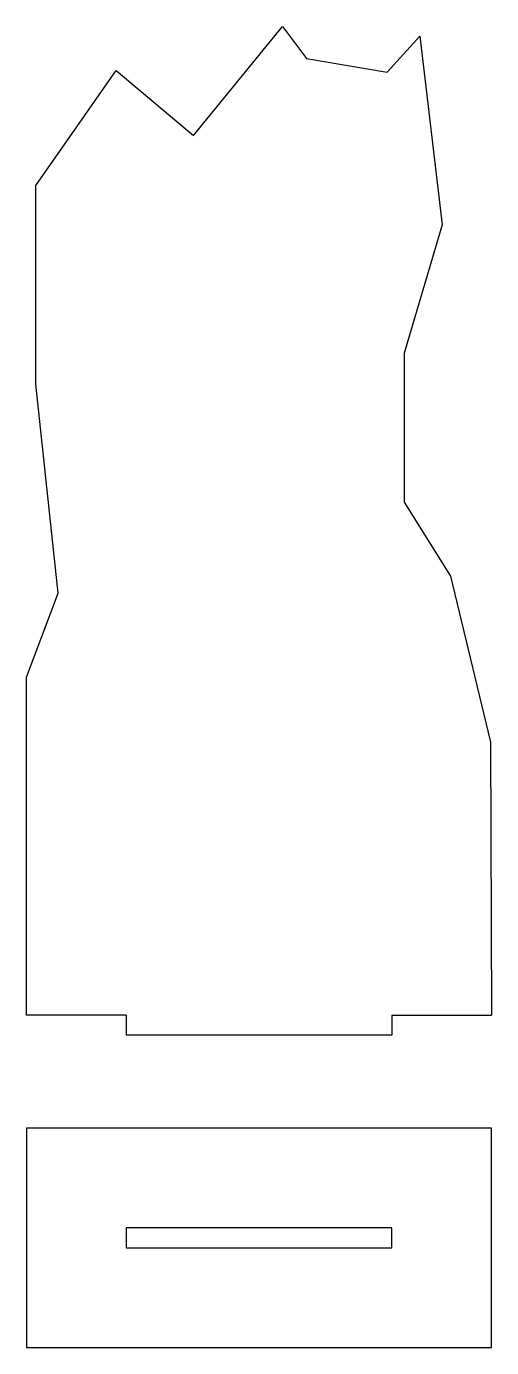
# Model space of a CAD drawing. Header units: millimetres. Extents: x 0 to 70, y 0 to 199.
import ezdxf

# ---------------------------------------------------------------- set-up
doc = ezdxf.new("R2010")
doc.units = ezdxf.units.MM

msp = doc.modelspace()

# ---------------------------------------------------------------- linework, layer by layer
at = {"color": 1, "ltscale": 0.001}
for p, q in [((15, 50), (0, 50)), ((15, 50), (15, 47)), ((55, 50), (55, 47)), ((55, 50), (70, 50)), ((55, 47), (15, 47)), ((70, 33), (0, 33)), ((0, 33), (0, 0)), ((70, 0), (70, 33)), ((0, 0), (70, 0))]:
    msp.add_line(p, q, dxfattribs=at)
msp.add_lwpolyline([(0, 50), (0, 100.89), (4.76, 113.53), (1.4, 144.99), (1.4, 174.9), (13.53, 192.18), (25.13, 182.38), (38.55, 198.82), (42.16, 193.99), (54.28, 191.93), (59.19, 197.34), (62.54, 168.97), (56.86, 149.63), (56.86, 127.2), (63.83, 116.11), (69.86, 91.09), (70, 50)], dxfattribs=at)
msp.add_lwpolyline([(15, 15), (55, 15), (55, 18), (15, 18)], close=True, dxfattribs=at)

doc.saveas('drawing.dxf')
